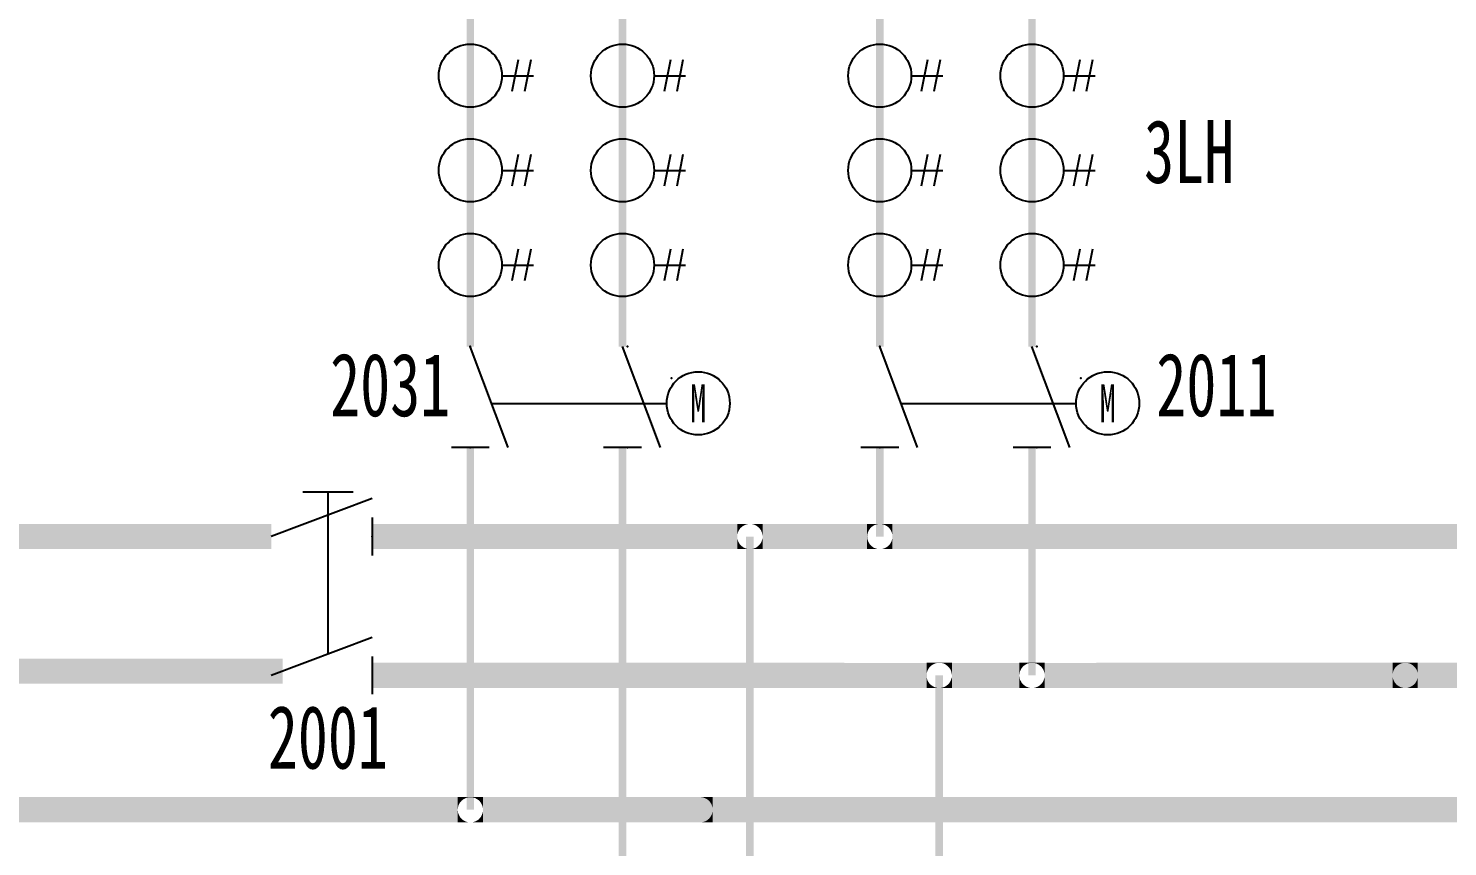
# Model space of a CAD drawing. Header units: millimetres. Extents: x 10667 to 23854, y -3427 to -2899.
# Drawn here: x 13664.1 to 13776.6, y -3166 to -3101.2 of the extents above; entities that cross this region are included whole.
import ezdxf
from ezdxf.enums import TextEntityAlignment as Align

# ---------------------------------------------------------------- set-up
doc = ezdxf.new("R2010")
doc.units = ezdxf.units.MM
doc.header["$LTSCALE"] = 10
for name, color, linetype in [('BLOCK', 3, 'Continuous'), ('TEXT', 2, 'Continuous'), ('设    备', 3, 'Continuous'), ('设备编号', 2, 'Continuous'), ('连 接 线', 1, 'Continuous')]:
    doc.layers.add(name, color=color, linetype=linetype)
doc.styles.add('HZ', font='SimSun.ttf', dxfattribs={"width": 0.7})

# ---------------------------------------------------------------- blocks, each defined once
blk = doc.blocks.new('$LH')
at = {"color": 3}
for p, q in [((3.79, 1.25), (3.29, -1.25)), ((4.79, 1.25), (4.29, -1.25)), ((2.5, 0), (5, 0))]:
    blk.add_line(p, q, dxfattribs=at)
blk.add_circle((0, 0), 2.5, dxfattribs=at)

msp = doc.modelspace()

# ---------------------------------------------------------------- linework, layer by layer
at = {"color": 3}
msp.add_line((13687.86, -3150.74), (13687.86, -3139.74), dxfattribs=at)
at = {"layer": 'BLOCK'}
for p, q in [((13691.36, -3138.43), (13683.36, -3141.43)), ((13691.36, -3139.93), (13691.36, -3142.93)), ((13691.36, -3149.43), (13683.36, -3152.43)), ((13691.36, -3150.93), (13691.36, -3153.93))]:
    msp.add_line(p, q, dxfattribs=at)
msp.add_point((13691.36, -3141.43), dxfattribs=at)
at = {"layer": 'TEXT', "color": 3}
for p, q in [((13689.86, -3137.93), (13685.86, -3137.93)), ((13687.86, -3139.74), (13687.86, -3137.93))]:
    msp.add_line(p, q, dxfattribs=at)
at = {"layer": '设    备'}
for p, q in [((13702.13, -3134.38), (13699.13, -3126.38)), ((13714.19, -3134.38), (13711.19, -3126.38)), ((13734.57, -3134.38), (13731.57, -3126.38)), ((13746.63, -3134.38), (13743.63, -3126.38)), ((13700.63, -3134.38), (13697.63, -3134.38)), ((13712.69, -3134.38), (13709.69, -3134.38)), ((13733.07, -3134.38), (13730.07, -3134.38)), ((13745.13, -3134.38), (13742.13, -3134.38))]:
    msp.add_line(p, q, dxfattribs=at)
at = {"layer": '设    备', "color": 3}
for p, q in [((13700.82, -3130.88), (13714.69, -3130.88)), ((13733.26, -3130.88), (13747.13, -3130.88))]:
    msp.add_line(p, q, dxfattribs=at)
at = {"layer": '设    备'}
for centre in [(13717.19, -3130.88), (13749.63, -3130.88)]:
    msp.add_circle(centre, 2.5, dxfattribs=at)
for p in [(13699.13, -3126.38), (13711.57, -3126.38), (13731.57, -3126.38), (13744.02, -3126.38), (13699.13, -3134.38), (13711.57, -3134.38), (13731.57, -3134.38), (13744.02, -3134.38)]:
    msp.add_point(p, dxfattribs=at)
at = {"layer": '设    备', "color": 4}
for p in [(13715.07, -3128.88), (13747.51, -3128.88)]:
    msp.add_point(p, dxfattribs=at)
at = {"layer": '连 接 线'}
for points, const_width in [([(13699.13, -3095.53), (13699.13, -3126.38)], 0.6), ([(13711.19, -3095.53), (13711.19, -3126.38)], 0.6), ([(13731.57, -3095.71), (13731.57, -3126.38)], 0.6), ([(13743.63, -3095.71), (13743.63, -3126.38)], 0.6), ([(13699.13, -3134.38), (13699.13, -3163.08)], 0.6), ([(13711.19, -3134.38), (13711.19, -3173.75)], 0.6), ([(13731.57, -3134.38), (13731.57, -3141.44)], 0.6), ([(13743.63, -3134.38), (13743.63, -3152.44)], 0.6), ([(13683.36, -3141.43), (13659.46, -3141.43)], 2), ([(13691.36, -3141.43), (13720.28, -3141.43)], 2), ([(13722.28, -3141.43), (13730.57, -3141.43)], 2), ([(13732.57, -3141.43), (13770.22, -3141.43)], 2), ([(13721.28, -3141.43), (13721.28, -3182.53)], 0.6), ([(13684.25, -3152.1), (13659.46, -3152.1)], 2), ([(13691.36, -3152.43), (13735.3, -3152.44)], 2), ([(13737.28, -3152.44), (13742.63, -3152.44)], 2), ([(13744.63, -3152.44), (13772.2, -3152.43)], 2), ([(13768.71, -3152.43), (13809.22, -3152.43)], 2), ([(13736.28, -3152.44), (13736.28, -3182.53)], 0.6), ([(13698.13, -3163.08), (13651.46, -3163.08)], 2), ([(13772.2, -3163.08), (13700.13, -3163.08)], 2), ([(13814.17, -3163.08), (13767.77, -3163.08)], 2)]:
    msp.add_lwpolyline(points, dxfattribs=dict(at, const_width=const_width))
at = {"layer": '连 接 线', "color": 1, "const_width": 2}
msp.add_lwpolyline([(13761.54, -3141.43), (13787.2, -3141.43)], dxfattribs=at)
at = {"layer": '连 接 线'}
for points in [[(13720.28, -3140.43), (13721.28, -3140.43), (13720.28, -3140.44), (13721.37, -3140.44)], [(13720.28, -3140.44), (13721.19, -3140.44), (13720.28, -3140.43), (13721.28, -3140.43)], [(13720.28, -3140.44), (13721.37, -3140.44), (13720.28, -3140.45), (13721.45, -3140.45)], [(13720.28, -3140.45), (13721.11, -3140.45), (13720.28, -3140.44), (13721.19, -3140.44)], [(13720.28, -3140.47), (13721.02, -3140.47), (13720.28, -3140.45), (13721.11, -3140.45)], [(13720.28, -3140.49), (13720.94, -3140.49), (13720.28, -3140.47), (13721.02, -3140.47)], [(13720.28, -3140.53), (13720.86, -3140.53), (13720.28, -3140.49), (13720.94, -3140.49)], [(13720.28, -3140.57), (13720.78, -3140.57), (13720.28, -3140.53), (13720.86, -3140.53)], [(13720.28, -3140.61), (13720.71, -3140.61), (13720.28, -3140.57), (13720.78, -3140.57)], [(13720.28, -3140.67), (13720.64, -3140.67), (13720.28, -3140.61), (13720.71, -3140.61)], [(13721.37, -3140.44), (13722.28, -3140.44), (13721.28, -3140.43), (13722.28, -3140.43)], [(13721.45, -3140.45), (13722.28, -3140.45), (13721.37, -3140.44), (13722.28, -3140.44)], [(13721.54, -3140.47), (13722.28, -3140.47), (13721.45, -3140.45), (13722.28, -3140.45)], [(13721.62, -3140.49), (13722.28, -3140.49), (13721.54, -3140.47), (13722.28, -3140.47)], [(13721.7, -3140.53), (13722.28, -3140.53), (13721.62, -3140.49), (13722.28, -3140.49)], [(13721.78, -3140.57), (13722.28, -3140.57), (13721.7, -3140.53), (13722.28, -3140.53)], [(13721.85, -3140.61), (13722.28, -3140.61), (13721.78, -3140.57), (13722.28, -3140.57)], [(13721.92, -3140.67), (13722.28, -3140.67), (13721.85, -3140.61), (13722.28, -3140.61)], [(13730.57, -3140.44), (13731.49, -3140.44), (13730.57, -3140.43), (13731.57, -3140.43)], [(13730.57, -3140.43), (13731.57, -3140.43), (13730.57, -3140.44), (13731.66, -3140.44)], [(13730.57, -3140.45), (13731.4, -3140.45), (13730.57, -3140.44), (13731.49, -3140.44)], [(13730.57, -3140.44), (13731.66, -3140.44), (13730.57, -3140.45), (13731.75, -3140.45)], [(13730.57, -3140.47), (13731.32, -3140.47), (13730.57, -3140.45), (13731.4, -3140.45)], [(13730.57, -3140.5), (13731.23, -3140.5), (13730.57, -3140.47), (13731.32, -3140.47)], [(13730.57, -3140.53), (13731.15, -3140.53), (13730.57, -3140.5), (13731.23, -3140.5)], [(13730.57, -3140.57), (13731.07, -3140.57), (13730.57, -3140.53), (13731.15, -3140.53)], [(13730.57, -3140.62), (13731, -3140.62), (13730.57, -3140.57), (13731.07, -3140.57)], [(13730.57, -3140.67), (13730.93, -3140.67), (13730.57, -3140.62), (13731, -3140.62)], [(13731.66, -3140.44), (13732.57, -3140.44), (13731.57, -3140.43), (13732.57, -3140.43)], [(13731.75, -3140.45), (13732.57, -3140.45), (13731.66, -3140.44), (13732.57, -3140.44)], [(13731.83, -3140.47), (13732.57, -3140.47), (13731.75, -3140.45), (13732.57, -3140.45)], [(13731.92, -3140.5), (13732.57, -3140.5), (13731.83, -3140.47), (13732.57, -3140.47)], [(13732, -3140.53), (13732.57, -3140.53), (13731.92, -3140.5), (13732.57, -3140.5)], [(13732.07, -3140.57), (13732.57, -3140.57), (13732, -3140.53), (13732.57, -3140.53)], [(13732.15, -3140.62), (13732.57, -3140.62), (13732.07, -3140.57), (13732.57, -3140.57)], [(13732.22, -3140.67), (13732.57, -3140.67), (13732.15, -3140.62), (13732.57, -3140.62)], [(13720.28, -3140.73), (13720.57, -3140.73), (13720.28, -3140.67), (13720.64, -3140.67)], [(13720.28, -3140.79), (13720.51, -3140.79), (13720.28, -3140.73), (13720.57, -3140.73)], [(13720.28, -3140.86), (13720.46, -3140.86), (13720.28, -3140.79), (13720.51, -3140.79)], [(13720.28, -3140.93), (13720.41, -3140.93), (13720.28, -3140.86), (13720.46, -3140.86)], [(13720.28, -3141.01), (13720.37, -3141.01), (13720.28, -3140.93), (13720.41, -3140.93)], [(13720.28, -3141.09), (13720.34, -3141.09), (13720.28, -3141.01), (13720.37, -3141.01)], [(13720.28, -3141.17), (13720.31, -3141.17), (13720.28, -3141.09), (13720.34, -3141.09)], [(13720.28, -3141.26), (13720.29, -3141.26), (13720.28, -3141.17), (13720.31, -3141.17)], [(13720.28, -3141.35), (13720.28, -3141.35), (13720.28, -3141.26), (13720.29, -3141.26)], [(13720.28, -3141.52), (13720.28, -3141.52), (13720.28, -3141.61), (13720.29, -3141.61)], [(13720.28, -3141.61), (13720.29, -3141.61), (13720.28, -3141.69), (13720.31, -3141.69)], [(13720.28, -3141.69), (13720.31, -3141.69), (13720.28, -3141.77), (13720.34, -3141.77)], [(13721.99, -3140.73), (13722.28, -3140.73), (13721.92, -3140.67), (13722.28, -3140.67)], [(13722.05, -3140.79), (13722.28, -3140.79), (13721.99, -3140.73), (13722.28, -3140.73)], [(13722.1, -3140.86), (13722.28, -3140.86), (13722.05, -3140.79), (13722.28, -3140.79)], [(13722.15, -3140.93), (13722.28, -3140.93), (13722.1, -3140.86), (13722.28, -3140.86)], [(13722.19, -3141.01), (13722.28, -3141.01), (13722.15, -3140.93), (13722.28, -3140.93)], [(13722.22, -3141.09), (13722.28, -3141.09), (13722.19, -3141.01), (13722.28, -3141.01)], [(13722.25, -3141.17), (13722.28, -3141.17), (13722.22, -3141.09), (13722.28, -3141.09)], [(13722.22, -3141.77), (13722.28, -3141.77), (13722.25, -3141.69), (13722.28, -3141.69)], [(13722.26, -3141.26), (13722.28, -3141.26), (13722.25, -3141.17), (13722.28, -3141.17)], [(13722.25, -3141.69), (13722.28, -3141.69), (13722.26, -3141.61), (13722.28, -3141.61)], [(13722.28, -3141.35), (13722.28, -3141.35), (13722.26, -3141.26), (13722.28, -3141.26)], [(13722.28, -3141.52), (13722.28, -3141.52), (13722.28, -3141.43)], [(13730.57, -3140.73), (13730.87, -3140.73), (13730.57, -3140.67), (13730.93, -3140.67)], [(13730.57, -3140.79), (13730.81, -3140.79), (13730.57, -3140.73), (13730.87, -3140.73)], [(13730.57, -3140.86), (13730.76, -3140.86), (13730.57, -3140.79), (13730.81, -3140.79)], [(13730.57, -3140.93), (13730.71, -3140.93), (13730.57, -3140.86), (13730.76, -3140.86)], [(13730.57, -3141.01), (13730.67, -3141.01), (13730.57, -3140.93), (13730.71, -3140.93)], [(13730.57, -3141.09), (13730.64, -3141.09), (13730.57, -3141.01), (13730.67, -3141.01)], [(13730.57, -3141.18), (13730.61, -3141.18), (13730.57, -3141.09), (13730.64, -3141.09)], [(13730.57, -3141.26), (13730.59, -3141.26), (13730.57, -3141.18), (13730.61, -3141.18)], [(13730.57, -3141.35), (13730.58, -3141.35), (13730.57, -3141.26), (13730.59, -3141.26)], [(13730.57, -3141.43), (13730.57, -3141.43), (13730.57, -3141.35), (13730.58, -3141.35)], [(13730.57, -3141.43), (13730.57, -3141.43), (13730.57, -3141.52), (13730.58, -3141.52)], [(13730.57, -3141.52), (13730.58, -3141.52), (13730.57, -3141.61), (13730.59, -3141.61)], [(13730.57, -3141.61), (13730.59, -3141.61), (13730.57, -3141.69), (13730.61, -3141.69)], [(13730.57, -3141.69), (13730.61, -3141.69), (13730.57, -3141.78), (13730.64, -3141.78)], [(13732.28, -3140.73), (13732.57, -3140.73), (13732.22, -3140.67), (13732.57, -3140.67)], [(13732.34, -3140.79), (13732.57, -3140.79), (13732.28, -3140.73), (13732.57, -3140.73)], [(13732.39, -3140.86), (13732.57, -3140.86), (13732.34, -3140.79), (13732.57, -3140.79)], [(13732.44, -3140.93), (13732.57, -3140.93), (13732.39, -3140.86), (13732.57, -3140.86)], [(13732.48, -3141.01), (13732.57, -3141.01), (13732.44, -3140.93), (13732.57, -3140.93)], [(13732.51, -3141.09), (13732.57, -3141.09), (13732.48, -3141.01), (13732.57, -3141.01)], [(13732.54, -3141.18), (13732.57, -3141.18), (13732.51, -3141.09), (13732.57, -3141.09)], [(13732.51, -3141.78), (13732.57, -3141.78), (13732.54, -3141.69), (13732.57, -3141.69)], [(13732.56, -3141.26), (13732.57, -3141.26), (13732.54, -3141.18), (13732.57, -3141.18)], [(13732.54, -3141.69), (13732.57, -3141.69), (13732.56, -3141.61), (13732.57, -3141.61)], [(13732.57, -3141.35), (13732.57, -3141.35), (13732.56, -3141.26), (13732.57, -3141.26)], [(13732.57, -3141.52), (13732.57, -3141.52), (13732.57, -3141.43)], [(13720.28, -3141.77), (13720.34, -3141.77), (13720.28, -3141.86), (13720.37, -3141.86)], [(13720.28, -3141.86), (13720.37, -3141.86), (13720.28, -3141.93), (13720.41, -3141.93)], [(13720.28, -3141.93), (13720.41, -3141.93), (13720.28, -3142.01), (13720.46, -3142.01)], [(13720.28, -3142.01), (13720.46, -3142.01), (13720.28, -3142.08), (13720.51, -3142.08)], [(13720.28, -3142.08), (13720.51, -3142.08), (13720.28, -3142.14), (13720.57, -3142.14)], [(13720.28, -3142.14), (13720.57, -3142.14), (13720.28, -3142.2), (13720.64, -3142.2)], [(13720.28, -3142.2), (13720.64, -3142.2), (13720.28, -3142.25), (13720.71, -3142.25)], [(13720.28, -3142.25), (13720.71, -3142.25), (13720.28, -3142.3), (13720.78, -3142.3)], [(13720.28, -3142.3), (13720.78, -3142.3), (13720.28, -3142.34), (13720.86, -3142.34)], [(13720.28, -3142.34), (13720.86, -3142.34), (13720.28, -3142.37), (13720.94, -3142.37)], [(13720.28, -3142.37), (13720.94, -3142.37), (13720.28, -3142.4), (13721.02, -3142.4)], [(13720.28, -3142.4), (13721.02, -3142.4), (13720.28, -3142.42), (13721.11, -3142.42)], [(13720.28, -3142.42), (13721.11, -3142.42), (13720.28, -3142.43), (13721.19, -3142.43)], [(13720.28, -3142.43), (13721.19, -3142.43), (13720.28, -3142.43), (13721.28, -3142.43)], [(13721.28, -3142.43), (13722.28, -3142.43), (13721.37, -3142.43), (13722.28, -3142.43)], [(13721.37, -3142.43), (13722.28, -3142.43), (13721.45, -3142.42), (13722.28, -3142.42)], [(13721.45, -3142.42), (13722.28, -3142.42), (13721.54, -3142.4), (13722.28, -3142.4)], [(13721.54, -3142.4), (13722.28, -3142.4), (13721.62, -3142.37), (13722.28, -3142.37)], [(13721.62, -3142.37), (13722.28, -3142.37), (13721.7, -3142.34), (13722.28, -3142.34)], [(13721.7, -3142.34), (13722.28, -3142.34), (13721.78, -3142.3), (13722.28, -3142.3)], [(13721.78, -3142.3), (13722.28, -3142.3), (13721.85, -3142.25), (13722.28, -3142.25)], [(13721.85, -3142.25), (13722.28, -3142.25), (13721.92, -3142.2), (13722.28, -3142.2)], [(13721.92, -3142.2), (13722.28, -3142.2), (13721.99, -3142.14), (13722.28, -3142.14)], [(13721.99, -3142.14), (13722.28, -3142.14), (13722.05, -3142.08), (13722.28, -3142.08)], [(13722.05, -3142.08), (13722.28, -3142.08), (13722.1, -3142.01), (13722.28, -3142.01)], [(13722.1, -3142.01), (13722.28, -3142.01), (13722.15, -3141.93), (13722.28, -3141.93)], [(13722.15, -3141.93), (13722.28, -3141.93), (13722.19, -3141.86), (13722.28, -3141.86)], [(13722.19, -3141.86), (13722.28, -3141.86), (13722.22, -3141.77), (13722.28, -3141.77)], [(13730.57, -3141.78), (13730.64, -3141.78), (13730.57, -3141.86), (13730.67, -3141.86)], [(13730.57, -3141.86), (13730.67, -3141.86), (13730.57, -3141.93), (13730.71, -3141.93)], [(13730.57, -3141.93), (13730.71, -3141.93), (13730.57, -3142.01), (13730.76, -3142.01)], [(13730.57, -3142.01), (13730.76, -3142.01), (13730.57, -3142.08), (13730.81, -3142.08)], [(13730.57, -3142.08), (13730.81, -3142.08), (13730.57, -3142.14), (13730.87, -3142.14)], [(13730.57, -3142.14), (13730.87, -3142.14), (13730.57, -3142.2), (13730.93, -3142.2)], [(13730.57, -3142.2), (13730.93, -3142.2), (13730.57, -3142.25), (13731, -3142.25)], [(13730.57, -3142.25), (13731, -3142.25), (13730.57, -3142.3), (13731.07, -3142.3)], [(13730.57, -3142.3), (13731.07, -3142.3), (13730.57, -3142.34), (13731.15, -3142.34)], [(13730.57, -3142.34), (13731.15, -3142.34), (13730.57, -3142.37), (13731.23, -3142.37)], [(13730.57, -3142.37), (13731.23, -3142.37), (13730.57, -3142.4), (13731.32, -3142.4)], [(13730.57, -3142.4), (13731.32, -3142.4), (13730.57, -3142.42), (13731.4, -3142.42)], [(13730.57, -3142.42), (13731.4, -3142.42), (13730.57, -3142.43), (13731.49, -3142.43)], [(13730.57, -3142.43), (13731.49, -3142.43), (13730.57, -3142.43), (13731.57, -3142.43)], [(13731.57, -3142.43), (13732.57, -3142.43), (13731.66, -3142.43), (13732.57, -3142.43)], [(13731.66, -3142.43), (13732.57, -3142.43), (13731.75, -3142.42), (13732.57, -3142.42)], [(13731.75, -3142.42), (13732.57, -3142.42), (13731.83, -3142.4), (13732.57, -3142.4)], [(13731.83, -3142.4), (13732.57, -3142.4), (13731.92, -3142.37), (13732.57, -3142.37)], [(13731.92, -3142.37), (13732.57, -3142.37), (13732, -3142.34), (13732.57, -3142.34)], [(13732, -3142.34), (13732.57, -3142.34), (13732.07, -3142.3), (13732.57, -3142.3)], [(13732.07, -3142.3), (13732.57, -3142.3), (13732.15, -3142.25), (13732.57, -3142.25)], [(13732.15, -3142.25), (13732.57, -3142.25), (13732.22, -3142.2), (13732.57, -3142.2)], [(13732.22, -3142.2), (13732.57, -3142.2), (13732.28, -3142.14), (13732.57, -3142.14)], [(13732.28, -3142.14), (13732.57, -3142.14), (13732.34, -3142.08), (13732.57, -3142.08)], [(13732.34, -3142.08), (13732.57, -3142.08), (13732.39, -3142.01), (13732.57, -3142.01)], [(13732.39, -3142.01), (13732.57, -3142.01), (13732.44, -3141.93), (13732.57, -3141.93)], [(13732.44, -3141.93), (13732.57, -3141.93), (13732.48, -3141.86), (13732.57, -3141.86)], [(13732.48, -3141.86), (13732.57, -3141.86), (13732.51, -3141.78), (13732.57, -3141.78)], [(13735.28, -3151.43), (13736.28, -3151.43), (13735.28, -3151.44), (13736.37, -3151.44)], [(13735.28, -3151.44), (13736.19, -3151.44), (13735.28, -3151.43), (13736.28, -3151.43)], [(13735.28, -3151.44), (13736.37, -3151.44), (13735.28, -3151.45), (13736.45, -3151.45)], [(13735.28, -3151.45), (13736.11, -3151.45), (13735.28, -3151.44), (13736.19, -3151.44)], [(13735.28, -3151.47), (13736.02, -3151.47), (13735.28, -3151.45), (13736.11, -3151.45)], [(13735.28, -3151.49), (13735.94, -3151.49), (13735.28, -3151.47), (13736.02, -3151.47)], [(13735.28, -3151.53), (13735.86, -3151.53), (13735.28, -3151.49), (13735.94, -3151.49)], [(13735.28, -3151.57), (13735.78, -3151.57), (13735.28, -3151.53), (13735.86, -3151.53)], [(13735.28, -3151.62), (13735.71, -3151.62), (13735.28, -3151.57), (13735.78, -3151.57)], [(13735.28, -3151.67), (13735.64, -3151.67), (13735.28, -3151.62), (13735.71, -3151.62)], [(13735.28, -3151.73), (13735.57, -3151.73), (13735.28, -3151.67), (13735.64, -3151.67)], [(13735.28, -3151.79), (13735.51, -3151.79), (13735.28, -3151.73), (13735.57, -3151.73)], [(13735.28, -3151.86), (13735.46, -3151.86), (13735.28, -3151.79), (13735.51, -3151.79)], [(13735.28, -3151.93), (13735.41, -3151.93), (13735.28, -3151.86), (13735.46, -3151.86)], [(13736.37, -3151.44), (13737.28, -3151.44), (13736.28, -3151.43), (13737.28, -3151.43)], [(13736.45, -3151.45), (13737.28, -3151.45), (13736.37, -3151.44), (13737.28, -3151.44)], [(13736.54, -3151.47), (13737.28, -3151.47), (13736.45, -3151.45), (13737.28, -3151.45)], [(13736.62, -3151.49), (13737.28, -3151.49), (13736.54, -3151.47), (13737.28, -3151.47)], [(13736.7, -3151.53), (13737.28, -3151.53), (13736.62, -3151.49), (13737.28, -3151.49)], [(13736.78, -3151.57), (13737.28, -3151.57), (13736.7, -3151.53), (13737.28, -3151.53)], [(13736.85, -3151.62), (13737.28, -3151.62), (13736.78, -3151.57), (13737.28, -3151.57)], [(13736.92, -3151.67), (13737.28, -3151.67), (13736.85, -3151.62), (13737.28, -3151.62)], [(13736.99, -3151.73), (13737.28, -3151.73), (13736.92, -3151.67), (13737.28, -3151.67)], [(13737.05, -3151.79), (13737.28, -3151.79), (13736.99, -3151.73), (13737.28, -3151.73)], [(13737.1, -3151.86), (13737.28, -3151.86), (13737.05, -3151.79), (13737.28, -3151.79)], [(13737.15, -3151.93), (13737.28, -3151.93), (13737.1, -3151.86), (13737.28, -3151.86)], [(13742.63, -3151.44), (13743.54, -3151.44), (13742.63, -3151.43), (13743.63, -3151.43)], [(13742.63, -3151.43), (13743.63, -3151.43), (13742.63, -3151.44), (13743.72, -3151.44)], [(13742.63, -3151.45), (13743.46, -3151.45), (13742.63, -3151.44), (13743.54, -3151.44)], [(13742.63, -3151.44), (13743.72, -3151.44), (13742.63, -3151.45), (13743.81, -3151.45)], [(13742.63, -3151.47), (13743.37, -3151.47), (13742.63, -3151.45), (13743.46, -3151.45)], [(13742.63, -3151.49), (13743.29, -3151.49), (13742.63, -3151.47), (13743.37, -3151.47)], [(13742.63, -3151.53), (13743.21, -3151.53), (13742.63, -3151.49), (13743.29, -3151.49)], [(13742.63, -3151.57), (13743.13, -3151.57), (13742.63, -3151.53), (13743.21, -3151.53)], [(13742.63, -3151.62), (13743.06, -3151.62), (13742.63, -3151.57), (13743.13, -3151.57)], [(13742.63, -3151.67), (13742.99, -3151.67), (13742.63, -3151.62), (13743.06, -3151.62)], [(13742.63, -3151.73), (13742.92, -3151.73), (13742.63, -3151.67), (13742.99, -3151.67)], [(13742.63, -3151.79), (13742.87, -3151.79), (13742.63, -3151.73), (13742.92, -3151.73)], [(13742.63, -3151.86), (13742.81, -3151.86), (13742.63, -3151.79), (13742.87, -3151.79)], [(13742.63, -3151.93), (13742.77, -3151.93), (13742.63, -3151.86), (13742.81, -3151.86)], [(13743.72, -3151.44), (13744.63, -3151.44), (13743.63, -3151.43), (13744.63, -3151.43)], [(13743.81, -3151.45), (13744.63, -3151.45), (13743.72, -3151.44), (13744.63, -3151.44)], [(13743.89, -3151.47), (13744.63, -3151.47), (13743.81, -3151.45), (13744.63, -3151.45)], [(13743.97, -3151.49), (13744.63, -3151.49), (13743.89, -3151.47), (13744.63, -3151.47)], [(13744.05, -3151.53), (13744.63, -3151.53), (13743.97, -3151.49), (13744.63, -3151.49)], [(13744.13, -3151.57), (13744.63, -3151.57), (13744.05, -3151.53), (13744.63, -3151.53)], [(13744.21, -3151.62), (13744.63, -3151.62), (13744.13, -3151.57), (13744.63, -3151.57)], [(13744.27, -3151.67), (13744.63, -3151.67), (13744.21, -3151.62), (13744.63, -3151.62)], [(13744.34, -3151.73), (13744.63, -3151.73), (13744.27, -3151.67), (13744.63, -3151.67)], [(13744.4, -3151.79), (13744.63, -3151.79), (13744.34, -3151.73), (13744.63, -3151.73)], [(13744.45, -3151.86), (13744.63, -3151.86), (13744.4, -3151.79), (13744.63, -3151.79)], [(13744.5, -3151.93), (13744.63, -3151.93), (13744.45, -3151.86), (13744.63, -3151.86)], [(13772.2, -3151.43), (13773.2, -3151.43), (13772.2, -3151.44), (13773.29, -3151.44)], [(13772.2, -3151.44), (13773.11, -3151.44), (13772.2, -3151.43), (13773.2, -3151.43)], [(13772.2, -3151.44), (13773.29, -3151.44), (13772.2, -3151.45), (13773.38, -3151.45)], [(13772.2, -3151.45), (13773.03, -3151.45), (13772.2, -3151.44), (13773.11, -3151.44)], [(13772.2, -3151.47), (13772.94, -3151.47), (13772.2, -3151.45), (13773.03, -3151.45)], [(13772.2, -3151.49), (13772.86, -3151.49), (13772.2, -3151.47), (13772.94, -3151.47)], [(13772.2, -3151.53), (13772.78, -3151.53), (13772.2, -3151.49), (13772.86, -3151.49)], [(13772.2, -3151.57), (13772.7, -3151.57), (13772.2, -3151.53), (13772.78, -3151.53)], [(13772.2, -3151.62), (13772.63, -3151.62), (13772.2, -3151.57), (13772.7, -3151.57)], [(13772.2, -3151.67), (13772.56, -3151.67), (13772.2, -3151.62), (13772.63, -3151.62)], [(13772.2, -3151.73), (13772.49, -3151.73), (13772.2, -3151.67), (13772.56, -3151.67)], [(13772.2, -3151.79), (13772.44, -3151.79), (13772.2, -3151.73), (13772.49, -3151.73)], [(13772.2, -3151.86), (13772.38, -3151.86), (13772.2, -3151.79), (13772.44, -3151.79)], [(13772.2, -3151.93), (13772.34, -3151.93), (13772.2, -3151.86), (13772.38, -3151.86)], [(13773.29, -3151.44), (13774.2, -3151.44), (13773.2, -3151.43), (13774.2, -3151.43)], [(13773.38, -3151.45), (13774.2, -3151.45), (13773.29, -3151.44), (13774.2, -3151.44)], [(13773.46, -3151.47), (13774.2, -3151.47), (13773.38, -3151.45), (13774.2, -3151.45)], [(13773.54, -3151.49), (13774.2, -3151.49), (13773.46, -3151.47), (13774.2, -3151.47)], [(13773.62, -3151.53), (13774.2, -3151.53), (13773.54, -3151.49), (13774.2, -3151.49)], [(13773.7, -3151.57), (13774.2, -3151.57), (13773.62, -3151.53), (13774.2, -3151.53)], [(13773.78, -3151.62), (13774.2, -3151.62), (13773.7, -3151.57), (13774.2, -3151.57)], [(13773.84, -3151.67), (13774.2, -3151.67), (13773.78, -3151.62), (13774.2, -3151.62)], [(13773.91, -3151.73), (13774.2, -3151.73), (13773.84, -3151.67), (13774.2, -3151.67)], [(13773.97, -3151.79), (13774.2, -3151.79), (13773.91, -3151.73), (13774.2, -3151.73)], [(13774.02, -3151.86), (13774.2, -3151.86), (13773.97, -3151.79), (13774.2, -3151.79)], [(13774.07, -3151.93), (13774.2, -3151.93), (13774.02, -3151.86), (13774.2, -3151.86)], [(13735.28, -3152.01), (13735.37, -3152.01), (13735.28, -3151.93), (13735.41, -3151.93)], [(13735.28, -3152.09), (13735.34, -3152.09), (13735.28, -3152.01), (13735.37, -3152.01)], [(13735.28, -3152.18), (13735.31, -3152.18), (13735.28, -3152.09), (13735.34, -3152.09)], [(13735.28, -3152.26), (13735.29, -3152.26), (13735.28, -3152.18), (13735.31, -3152.18)], [(13735.28, -3152.35), (13735.28, -3152.35), (13735.28, -3152.26), (13735.29, -3152.26)], [(13735.28, -3152.52), (13735.28, -3152.52), (13735.28, -3152.61), (13735.29, -3152.61)], [(13735.28, -3152.61), (13735.29, -3152.61), (13735.28, -3152.69), (13735.31, -3152.69)], [(13735.28, -3152.69), (13735.31, -3152.69), (13735.28, -3152.78), (13735.34, -3152.78)], [(13735.28, -3152.78), (13735.34, -3152.78), (13735.28, -3152.86), (13735.37, -3152.86)], [(13735.28, -3152.86), (13735.37, -3152.86), (13735.28, -3152.93), (13735.41, -3152.93)], [(13735.28, -3152.93), (13735.41, -3152.93), (13735.28, -3153.01), (13735.46, -3153.01)], [(13737.1, -3153.01), (13737.28, -3153.01), (13737.15, -3152.93), (13737.28, -3152.93)], [(13737.19, -3152.01), (13737.28, -3152.01), (13737.15, -3151.93), (13737.28, -3151.93)], [(13737.15, -3152.93), (13737.28, -3152.93), (13737.19, -3152.86), (13737.28, -3152.86)], [(13737.22, -3152.09), (13737.28, -3152.09), (13737.19, -3152.01), (13737.28, -3152.01)], [(13737.19, -3152.86), (13737.28, -3152.86), (13737.22, -3152.78), (13737.28, -3152.78)], [(13737.25, -3152.18), (13737.28, -3152.18), (13737.22, -3152.09), (13737.28, -3152.09)], [(13737.22, -3152.78), (13737.28, -3152.78), (13737.25, -3152.69), (13737.28, -3152.69)], [(13737.26, -3152.26), (13737.28, -3152.26), (13737.25, -3152.18), (13737.28, -3152.18)], [(13737.25, -3152.69), (13737.28, -3152.69), (13737.26, -3152.61), (13737.28, -3152.61)], [(13737.28, -3152.35), (13737.28, -3152.35), (13737.26, -3152.26), (13737.28, -3152.26)], [(13737.28, -3152.52), (13737.28, -3152.52), (13737.28, -3152.43)], [(13742.63, -3152.01), (13742.73, -3152.01), (13742.63, -3151.93), (13742.77, -3151.93)], [(13742.63, -3152.09), (13742.69, -3152.09), (13742.63, -3152.01), (13742.73, -3152.01)], [(13742.63, -3152.18), (13742.67, -3152.18), (13742.63, -3152.09), (13742.69, -3152.09)], [(13742.63, -3152.26), (13742.65, -3152.26), (13742.63, -3152.18), (13742.67, -3152.18)], [(13742.63, -3152.35), (13742.64, -3152.35), (13742.63, -3152.26), (13742.65, -3152.26)], [(13742.63, -3152.43), (13742.63, -3152.43), (13742.63, -3152.35), (13742.64, -3152.35)], [(13742.63, -3152.43), (13742.63, -3152.43), (13742.63, -3152.52), (13742.64, -3152.52)], [(13742.63, -3152.52), (13742.64, -3152.52), (13742.63, -3152.61), (13742.65, -3152.61)], [(13742.63, -3152.61), (13742.65, -3152.61), (13742.63, -3152.69), (13742.67, -3152.69)], [(13742.63, -3152.69), (13742.67, -3152.69), (13742.63, -3152.78), (13742.69, -3152.78)], [(13742.63, -3152.78), (13742.69, -3152.78), (13742.63, -3152.86), (13742.73, -3152.86)], [(13742.63, -3152.86), (13742.73, -3152.86), (13742.63, -3152.93), (13742.77, -3152.93)], [(13742.63, -3152.93), (13742.77, -3152.93), (13742.63, -3153.01), (13742.81, -3153.01)], [(13744.45, -3153.01), (13744.63, -3153.01), (13744.5, -3152.93), (13744.63, -3152.93)], [(13744.54, -3152.01), (13744.63, -3152.01), (13744.5, -3151.93), (13744.63, -3151.93)], [(13744.5, -3152.93), (13744.63, -3152.93), (13744.54, -3152.86), (13744.63, -3152.86)], [(13744.57, -3152.09), (13744.63, -3152.09), (13744.54, -3152.01), (13744.63, -3152.01)], [(13744.54, -3152.86), (13744.63, -3152.86), (13744.57, -3152.78), (13744.63, -3152.78)], [(13744.6, -3152.18), (13744.63, -3152.18), (13744.57, -3152.09), (13744.63, -3152.09)], [(13744.57, -3152.78), (13744.63, -3152.78), (13744.6, -3152.69), (13744.63, -3152.69)], [(13744.62, -3152.26), (13744.63, -3152.26), (13744.6, -3152.18), (13744.63, -3152.18)], [(13744.6, -3152.69), (13744.63, -3152.69), (13744.62, -3152.61), (13744.63, -3152.61)], [(13744.63, -3152.35), (13744.63, -3152.35), (13744.62, -3152.26), (13744.63, -3152.26)], [(13744.63, -3152.52), (13744.63, -3152.52), (13744.63, -3152.43)], [(13772.2, -3152.01), (13772.3, -3152.01), (13772.2, -3151.93), (13772.34, -3151.93)], [(13772.2, -3152.09), (13772.26, -3152.09), (13772.2, -3152.01), (13772.3, -3152.01)], [(13772.2, -3152.18), (13772.24, -3152.18), (13772.2, -3152.09), (13772.26, -3152.09)], [(13772.2, -3152.26), (13772.22, -3152.26), (13772.2, -3152.18), (13772.24, -3152.18)], [(13772.2, -3152.35), (13772.21, -3152.35), (13772.2, -3152.26), (13772.22, -3152.26)], [(13772.2, -3152.43), (13772.2, -3152.43), (13772.2, -3152.35), (13772.21, -3152.35)], [(13772.2, -3152.43), (13772.2, -3152.43), (13772.2, -3152.52), (13772.21, -3152.52)], [(13772.2, -3152.52), (13772.21, -3152.52), (13772.2, -3152.61), (13772.22, -3152.61)], [(13772.2, -3152.61), (13772.22, -3152.61), (13772.2, -3152.69), (13772.24, -3152.69)], [(13772.2, -3152.69), (13772.24, -3152.69), (13772.2, -3152.78), (13772.26, -3152.78)], [(13772.2, -3152.78), (13772.26, -3152.78), (13772.2, -3152.86), (13772.3, -3152.86)], [(13772.2, -3152.86), (13772.3, -3152.86), (13772.2, -3152.93), (13772.34, -3152.93)], [(13772.2, -3152.93), (13772.34, -3152.93), (13772.2, -3153.01), (13772.38, -3153.01)], [(13774.02, -3153.01), (13774.2, -3153.01), (13774.07, -3152.93), (13774.2, -3152.93)], [(13774.11, -3152.01), (13774.2, -3152.01), (13774.07, -3151.93), (13774.2, -3151.93)], [(13774.07, -3152.93), (13774.2, -3152.93), (13774.11, -3152.86), (13774.2, -3152.86)], [(13774.14, -3152.09), (13774.2, -3152.09), (13774.11, -3152.01), (13774.2, -3152.01)], [(13774.11, -3152.86), (13774.2, -3152.86), (13774.14, -3152.78), (13774.2, -3152.78)], [(13774.17, -3152.18), (13774.2, -3152.18), (13774.14, -3152.09), (13774.2, -3152.09)], [(13774.14, -3152.78), (13774.2, -3152.78), (13774.17, -3152.69), (13774.2, -3152.69)], [(13774.19, -3152.26), (13774.2, -3152.26), (13774.17, -3152.18), (13774.2, -3152.18)], [(13774.17, -3152.69), (13774.2, -3152.69), (13774.19, -3152.61), (13774.2, -3152.61)], [(13774.2, -3152.35), (13774.2, -3152.35), (13774.19, -3152.26), (13774.2, -3152.26)], [(13774.2, -3152.52), (13774.2, -3152.52), (13774.2, -3152.43)], [(13735.28, -3153.01), (13735.46, -3153.01), (13735.28, -3153.08), (13735.51, -3153.08)], [(13735.28, -3153.08), (13735.51, -3153.08), (13735.28, -3153.14), (13735.57, -3153.14)], [(13735.28, -3153.14), (13735.57, -3153.14), (13735.28, -3153.2), (13735.64, -3153.2)], [(13735.28, -3153.2), (13735.64, -3153.2), (13735.28, -3153.25), (13735.71, -3153.25)], [(13735.28, -3153.25), (13735.71, -3153.25), (13735.28, -3153.3), (13735.78, -3153.3)], [(13735.28, -3153.3), (13735.78, -3153.3), (13735.28, -3153.34), (13735.86, -3153.34)], [(13735.28, -3153.34), (13735.86, -3153.34), (13735.28, -3153.37), (13735.94, -3153.37)], [(13735.28, -3153.37), (13735.94, -3153.37), (13735.28, -3153.4), (13736.02, -3153.4)], [(13735.28, -3153.4), (13736.02, -3153.4), (13735.28, -3153.42), (13736.11, -3153.42)], [(13735.28, -3153.42), (13736.11, -3153.42), (13735.28, -3153.43), (13736.19, -3153.43)], [(13735.28, -3153.43), (13736.19, -3153.43), (13735.28, -3153.43), (13736.28, -3153.43)], [(13736.28, -3153.43), (13737.28, -3153.43), (13736.37, -3153.43), (13737.28, -3153.43)], [(13736.37, -3153.43), (13737.28, -3153.43), (13736.45, -3153.42), (13737.28, -3153.42)], [(13736.45, -3153.42), (13737.28, -3153.42), (13736.54, -3153.4), (13737.28, -3153.4)], [(13736.54, -3153.4), (13737.28, -3153.4), (13736.62, -3153.37), (13737.28, -3153.37)], [(13736.62, -3153.37), (13737.28, -3153.37), (13736.7, -3153.34), (13737.28, -3153.34)], [(13736.7, -3153.34), (13737.28, -3153.34), (13736.78, -3153.3), (13737.28, -3153.3)], [(13736.78, -3153.3), (13737.28, -3153.3), (13736.85, -3153.25), (13737.28, -3153.25)], [(13736.85, -3153.25), (13737.28, -3153.25), (13736.92, -3153.2), (13737.28, -3153.2)], [(13736.92, -3153.2), (13737.28, -3153.2), (13736.99, -3153.14), (13737.28, -3153.14)], [(13736.99, -3153.14), (13737.28, -3153.14), (13737.05, -3153.08), (13737.28, -3153.08)], [(13737.05, -3153.08), (13737.28, -3153.08), (13737.1, -3153.01), (13737.28, -3153.01)], [(13742.63, -3153.01), (13742.81, -3153.01), (13742.63, -3153.08), (13742.87, -3153.08)], [(13742.63, -3153.08), (13742.87, -3153.08), (13742.63, -3153.14), (13742.92, -3153.14)], [(13742.63, -3153.14), (13742.92, -3153.14), (13742.63, -3153.2), (13742.99, -3153.2)], [(13742.63, -3153.2), (13742.99, -3153.2), (13742.63, -3153.25), (13743.06, -3153.25)], [(13742.63, -3153.25), (13743.06, -3153.25), (13742.63, -3153.3), (13743.13, -3153.3)], [(13742.63, -3153.3), (13743.13, -3153.3), (13742.63, -3153.34), (13743.21, -3153.34)], [(13742.63, -3153.34), (13743.21, -3153.34), (13742.63, -3153.37), (13743.29, -3153.37)], [(13742.63, -3153.37), (13743.29, -3153.37), (13742.63, -3153.4), (13743.37, -3153.4)], [(13742.63, -3153.4), (13743.37, -3153.4), (13742.63, -3153.42), (13743.46, -3153.42)], [(13742.63, -3153.42), (13743.46, -3153.42), (13742.63, -3153.43), (13743.54, -3153.43)], [(13742.63, -3153.43), (13743.54, -3153.43), (13742.63, -3153.43), (13743.63, -3153.43)], [(13743.63, -3153.43), (13744.63, -3153.43), (13743.72, -3153.43), (13744.63, -3153.43)], [(13743.72, -3153.43), (13744.63, -3153.43), (13743.81, -3153.42), (13744.63, -3153.42)], [(13743.81, -3153.42), (13744.63, -3153.42), (13743.89, -3153.4), (13744.63, -3153.4)], [(13743.89, -3153.4), (13744.63, -3153.4), (13743.97, -3153.37), (13744.63, -3153.37)], [(13743.97, -3153.37), (13744.63, -3153.37), (13744.05, -3153.34), (13744.63, -3153.34)], [(13744.05, -3153.34), (13744.63, -3153.34), (13744.13, -3153.3), (13744.63, -3153.3)], [(13744.13, -3153.3), (13744.63, -3153.3), (13744.21, -3153.25), (13744.63, -3153.25)], [(13744.21, -3153.25), (13744.63, -3153.25), (13744.27, -3153.2), (13744.63, -3153.2)], [(13744.27, -3153.2), (13744.63, -3153.2), (13744.34, -3153.14), (13744.63, -3153.14)], [(13744.34, -3153.14), (13744.63, -3153.14), (13744.4, -3153.08), (13744.63, -3153.08)], [(13744.4, -3153.08), (13744.63, -3153.08), (13744.45, -3153.01), (13744.63, -3153.01)], [(13772.2, -3153.01), (13772.38, -3153.01), (13772.2, -3153.08), (13772.44, -3153.08)], [(13772.2, -3153.08), (13772.44, -3153.08), (13772.2, -3153.14), (13772.49, -3153.14)], [(13772.2, -3153.14), (13772.49, -3153.14), (13772.2, -3153.2), (13772.56, -3153.2)], [(13772.2, -3153.2), (13772.56, -3153.2), (13772.2, -3153.25), (13772.63, -3153.25)], [(13772.2, -3153.25), (13772.63, -3153.25), (13772.2, -3153.3), (13772.7, -3153.3)], [(13772.2, -3153.3), (13772.7, -3153.3), (13772.2, -3153.34), (13772.78, -3153.34)], [(13772.2, -3153.34), (13772.78, -3153.34), (13772.2, -3153.37), (13772.86, -3153.37)], [(13772.2, -3153.37), (13772.86, -3153.37), (13772.2, -3153.4), (13772.94, -3153.4)], [(13772.2, -3153.4), (13772.94, -3153.4), (13772.2, -3153.42), (13773.03, -3153.42)], [(13772.2, -3153.42), (13773.03, -3153.42), (13772.2, -3153.43), (13773.11, -3153.43)], [(13772.2, -3153.43), (13773.11, -3153.43), (13772.2, -3153.43), (13773.2, -3153.43)], [(13773.2, -3153.43), (13774.2, -3153.43), (13773.29, -3153.43), (13774.2, -3153.43)], [(13773.29, -3153.43), (13774.2, -3153.43), (13773.38, -3153.42), (13774.2, -3153.42)], [(13773.38, -3153.42), (13774.2, -3153.42), (13773.46, -3153.4), (13774.2, -3153.4)], [(13773.46, -3153.4), (13774.2, -3153.4), (13773.54, -3153.37), (13774.2, -3153.37)], [(13773.54, -3153.37), (13774.2, -3153.37), (13773.62, -3153.34), (13774.2, -3153.34)], [(13773.62, -3153.34), (13774.2, -3153.34), (13773.7, -3153.3), (13774.2, -3153.3)], [(13773.7, -3153.3), (13774.2, -3153.3), (13773.78, -3153.25), (13774.2, -3153.25)], [(13773.78, -3153.25), (13774.2, -3153.25), (13773.84, -3153.2), (13774.2, -3153.2)], [(13773.84, -3153.2), (13774.2, -3153.2), (13773.91, -3153.14), (13774.2, -3153.14)], [(13773.91, -3153.14), (13774.2, -3153.14), (13773.97, -3153.08), (13774.2, -3153.08)], [(13773.97, -3153.08), (13774.2, -3153.08), (13774.02, -3153.01), (13774.2, -3153.01)], [(13698.13, -3162.09), (13699.05, -3162.09), (13698.13, -3162.08), (13699.13, -3162.08)], [(13698.13, -3162.08), (13699.13, -3162.08), (13698.13, -3162.09), (13699.22, -3162.09)], [(13698.13, -3162.1), (13698.96, -3162.1), (13698.13, -3162.09), (13699.05, -3162.09)], [(13698.13, -3162.09), (13699.22, -3162.09), (13698.13, -3162.1), (13699.31, -3162.1)], [(13698.13, -3162.12), (13698.87, -3162.12), (13698.13, -3162.1), (13698.96, -3162.1)], [(13698.13, -3162.14), (13698.79, -3162.14), (13698.13, -3162.12), (13698.87, -3162.12)], [(13698.13, -3162.18), (13698.71, -3162.18), (13698.13, -3162.14), (13698.79, -3162.14)], [(13698.13, -3162.22), (13698.63, -3162.22), (13698.13, -3162.18), (13698.71, -3162.18)], [(13698.13, -3162.26), (13698.56, -3162.26), (13698.13, -3162.22), (13698.63, -3162.22)], [(13698.13, -3162.32), (13698.49, -3162.32), (13698.13, -3162.26), (13698.56, -3162.26)], [(13698.13, -3162.37), (13698.43, -3162.37), (13698.13, -3162.32), (13698.49, -3162.32)], [(13698.13, -3162.44), (13698.37, -3162.44), (13698.13, -3162.37), (13698.43, -3162.37)], [(13698.13, -3162.51), (13698.31, -3162.51), (13698.13, -3162.44), (13698.37, -3162.44)], [(13698.13, -3162.58), (13698.27, -3162.58), (13698.13, -3162.51), (13698.31, -3162.51)], [(13698.13, -3162.66), (13698.23, -3162.66), (13698.13, -3162.58), (13698.27, -3162.58)], [(13698.13, -3162.74), (13698.19, -3162.74), (13698.13, -3162.66), (13698.23, -3162.66)], [(13698.13, -3162.82), (13698.17, -3162.82), (13698.13, -3162.74), (13698.19, -3162.74)], [(13698.13, -3162.91), (13698.15, -3162.91), (13698.13, -3162.82), (13698.17, -3162.82)], [(13698.13, -3162.99), (13698.14, -3162.99), (13698.13, -3162.91), (13698.15, -3162.91)], [(13698.13, -3163.08), (13698.13, -3163.08), (13698.13, -3162.99), (13698.14, -3162.99)], [(13698.13, -3163.08), (13698.13, -3163.08), (13698.13, -3163.17), (13698.14, -3163.17)], [(13699.22, -3162.09), (13700.13, -3162.09), (13699.13, -3162.08), (13700.13, -3162.08)], [(13699.31, -3162.1), (13700.13, -3162.1), (13699.22, -3162.09), (13700.13, -3162.09)], [(13699.39, -3162.12), (13700.13, -3162.12), (13699.31, -3162.1), (13700.13, -3162.1)], [(13699.48, -3162.14), (13700.13, -3162.14), (13699.39, -3162.12), (13700.13, -3162.12)], [(13699.56, -3162.18), (13700.13, -3162.18), (13699.48, -3162.14), (13700.13, -3162.14)], [(13699.63, -3162.22), (13700.13, -3162.22), (13699.56, -3162.18), (13700.13, -3162.18)], [(13699.71, -3162.26), (13700.13, -3162.26), (13699.63, -3162.22), (13700.13, -3162.22)], [(13699.78, -3162.32), (13700.13, -3162.32), (13699.71, -3162.26), (13700.13, -3162.26)], [(13699.84, -3162.37), (13700.13, -3162.37), (13699.78, -3162.32), (13700.13, -3162.32)], [(13699.9, -3162.44), (13700.13, -3162.44), (13699.84, -3162.37), (13700.13, -3162.37)], [(13699.95, -3162.51), (13700.13, -3162.51), (13699.9, -3162.44), (13700.13, -3162.44)], [(13700, -3162.58), (13700.13, -3162.58), (13699.95, -3162.51), (13700.13, -3162.51)], [(13700.04, -3162.66), (13700.13, -3162.66), (13700, -3162.58), (13700.13, -3162.58)], [(13700.07, -3162.74), (13700.13, -3162.74), (13700.04, -3162.66), (13700.13, -3162.66)], [(13700.1, -3162.82), (13700.13, -3162.82), (13700.07, -3162.74), (13700.13, -3162.74)], [(13700.12, -3162.91), (13700.13, -3162.91), (13700.1, -3162.82), (13700.13, -3162.82)], [(13700.13, -3162.99), (13700.13, -3162.99), (13700.12, -3162.91), (13700.13, -3162.91)], [(13700.13, -3163.17), (13700.13, -3163.17), (13700.13, -3163.08)], [(13717.51, -3162.09), (13718.33, -3162.09), (13717.42, -3162.08), (13718.33, -3162.08)], [(13717.59, -3162.11), (13718.33, -3162.11), (13717.51, -3162.09), (13718.33, -3162.09)], [(13717.67, -3162.14), (13718.33, -3162.14), (13717.59, -3162.11), (13718.33, -3162.11)], [(13717.75, -3162.17), (13718.33, -3162.17), (13717.67, -3162.14), (13718.33, -3162.14)], [(13717.83, -3162.21), (13718.33, -3162.21), (13717.75, -3162.17), (13718.33, -3162.17)], [(13717.91, -3162.26), (13718.33, -3162.26), (13717.83, -3162.21), (13718.33, -3162.21)], [(13717.97, -3162.31), (13718.33, -3162.31), (13717.91, -3162.26), (13718.33, -3162.26)], [(13718.04, -3162.37), (13718.33, -3162.37), (13717.97, -3162.31), (13718.33, -3162.31)], [(13718.1, -3162.44), (13718.33, -3162.44), (13718.04, -3162.37), (13718.33, -3162.37)], [(13718.15, -3162.51), (13718.33, -3162.51), (13718.1, -3162.44), (13718.33, -3162.44)], [(13718.2, -3162.58), (13718.33, -3162.58), (13718.15, -3162.51), (13718.33, -3162.51)], [(13718.24, -3162.66), (13718.33, -3162.66), (13718.2, -3162.58), (13718.33, -3162.58)], [(13718.27, -3162.74), (13718.33, -3162.74), (13718.24, -3162.66), (13718.33, -3162.66)], [(13718.3, -3162.82), (13718.33, -3162.82), (13718.27, -3162.74), (13718.33, -3162.74)], [(13718.32, -3162.91), (13718.33, -3162.91), (13718.3, -3162.82), (13718.33, -3162.82)], [(13718.33, -3162.99), (13718.33, -3162.99), (13718.32, -3162.91), (13718.33, -3162.91)], [(13718.33, -3163.17), (13718.33, -3163.17), (13718.33, -3163.08)], [(13698.13, -3163.17), (13698.14, -3163.17), (13698.13, -3163.26), (13698.15, -3163.26)], [(13698.13, -3163.26), (13698.15, -3163.26), (13698.13, -3163.34), (13698.17, -3163.34)], [(13698.13, -3163.34), (13698.17, -3163.34), (13698.13, -3163.42), (13698.19, -3163.42)], [(13698.13, -3163.42), (13698.19, -3163.42), (13698.13, -3163.5), (13698.23, -3163.5)], [(13698.13, -3163.5), (13698.23, -3163.5), (13698.13, -3163.58), (13698.27, -3163.58)], [(13698.13, -3163.58), (13698.27, -3163.58), (13698.13, -3163.66), (13698.31, -3163.66)], [(13698.13, -3163.66), (13698.31, -3163.66), (13698.13, -3163.72), (13698.37, -3163.72)], [(13698.13, -3163.72), (13698.37, -3163.72), (13698.13, -3163.79), (13698.43, -3163.79)], [(13698.13, -3163.79), (13698.43, -3163.79), (13698.13, -3163.85), (13698.49, -3163.85)], [(13698.13, -3163.85), (13698.49, -3163.85), (13698.13, -3163.9), (13698.56, -3163.9)], [(13698.13, -3163.9), (13698.56, -3163.9), (13698.13, -3163.95), (13698.63, -3163.95)], [(13698.13, -3163.95), (13698.63, -3163.95), (13698.13, -3163.99), (13698.71, -3163.99)], [(13698.13, -3163.99), (13698.71, -3163.99), (13698.13, -3164.02), (13698.79, -3164.02)], [(13698.13, -3164.02), (13698.79, -3164.02), (13698.13, -3164.05), (13698.87, -3164.05)], [(13698.13, -3164.05), (13698.87, -3164.05), (13698.13, -3164.07), (13698.96, -3164.07)], [(13698.13, -3164.07), (13698.96, -3164.07), (13698.13, -3164.08), (13699.05, -3164.08)], [(13698.13, -3164.08), (13699.05, -3164.08), (13698.13, -3164.08), (13699.13, -3164.08)], [(13699.13, -3164.08), (13700.13, -3164.08), (13699.22, -3164.08), (13700.13, -3164.08)], [(13699.22, -3164.08), (13700.13, -3164.08), (13699.31, -3164.07), (13700.13, -3164.07)], [(13699.31, -3164.07), (13700.13, -3164.07), (13699.39, -3164.05), (13700.13, -3164.05)], [(13699.39, -3164.05), (13700.13, -3164.05), (13699.48, -3164.02), (13700.13, -3164.02)], [(13699.48, -3164.02), (13700.13, -3164.02), (13699.56, -3163.99), (13700.13, -3163.99)], [(13699.56, -3163.99), (13700.13, -3163.99), (13699.63, -3163.95), (13700.13, -3163.95)], [(13699.63, -3163.95), (13700.13, -3163.95), (13699.71, -3163.9), (13700.13, -3163.9)], [(13699.71, -3163.9), (13700.13, -3163.9), (13699.78, -3163.85), (13700.13, -3163.85)], [(13699.78, -3163.85), (13700.13, -3163.85), (13699.84, -3163.79), (13700.13, -3163.79)], [(13699.84, -3163.79), (13700.13, -3163.79), (13699.9, -3163.72), (13700.13, -3163.72)], [(13699.9, -3163.72), (13700.13, -3163.72), (13699.95, -3163.66), (13700.13, -3163.66)], [(13699.95, -3163.66), (13700.13, -3163.66), (13700, -3163.58), (13700.13, -3163.58)], [(13700, -3163.58), (13700.13, -3163.58), (13700.04, -3163.5), (13700.13, -3163.5)], [(13700.04, -3163.5), (13700.13, -3163.5), (13700.07, -3163.42), (13700.13, -3163.42)], [(13700.07, -3163.42), (13700.13, -3163.42), (13700.1, -3163.34), (13700.13, -3163.34)], [(13700.1, -3163.34), (13700.13, -3163.34), (13700.12, -3163.26), (13700.13, -3163.26)], [(13717.42, -3164.08), (13718.33, -3164.08), (13717.51, -3164.06), (13718.33, -3164.06)], [(13717.51, -3164.06), (13718.33, -3164.06), (13717.59, -3164.04), (13718.33, -3164.04)], [(13717.59, -3164.04), (13718.33, -3164.04), (13717.67, -3164.02), (13718.33, -3164.02)], [(13717.67, -3164.02), (13718.33, -3164.02), (13717.75, -3163.99), (13718.33, -3163.99)], [(13717.75, -3163.99), (13718.33, -3163.99), (13717.83, -3163.95), (13718.33, -3163.95)], [(13717.83, -3163.95), (13718.33, -3163.95), (13717.91, -3163.9), (13718.33, -3163.9)], [(13717.91, -3163.9), (13718.33, -3163.9), (13717.97, -3163.85), (13718.33, -3163.85)], [(13717.97, -3163.85), (13718.33, -3163.85), (13718.04, -3163.79), (13718.33, -3163.79)], [(13718.04, -3163.79), (13718.33, -3163.79), (13718.1, -3163.72), (13718.33, -3163.72)], [(13718.1, -3163.72), (13718.33, -3163.72), (13718.15, -3163.65), (13718.33, -3163.65)], [(13718.15, -3163.65), (13718.33, -3163.65), (13718.2, -3163.58), (13718.33, -3163.58)], [(13718.2, -3163.58), (13718.33, -3163.58), (13718.24, -3163.5), (13718.33, -3163.5)], [(13718.24, -3163.5), (13718.33, -3163.5), (13718.27, -3163.42), (13718.33, -3163.42)], [(13718.27, -3163.42), (13718.33, -3163.42), (13718.3, -3163.34), (13718.33, -3163.34)], [(13718.3, -3163.34), (13718.33, -3163.34), (13718.32, -3163.25), (13718.33, -3163.25)]]:
    msp.add_solid(points, dxfattribs=at)

# ---------------------------------------------------------------- block references
at = {"layer": '设    备'}
for p in [(13699.13, -3104.92), (13711.19, -3104.92), (13731.57, -3104.92), (13743.63, -3104.92), (13699.13, -3112.42), (13711.19, -3112.42), (13731.57, -3112.42), (13743.63, -3112.42), (13699.13, -3119.92), (13711.19, -3119.92), (13731.57, -3119.92), (13743.63, -3119.92)]:
    msp.add_blockref('$LH', p, dxfattribs=at)

# ---------------------------------------------------------------- texts
at = {"layer": '设    备', "style": 'HZ', "width": 0.62}
for p in [(13717.19, -3130.88), (13749.63, -3130.88)]:
    msp.add_text('M', height=3, dxfattribs=at).set_placement(p, align=Align.MIDDLE)
at = {"layer": '设备编号', "color": 6, "style": 'HZ', "width": 0.7}
for s, p in [('3LH', (13752.51, -3113.42)), ('2031', (13688.02, -3131.9)), ('2011', (13753.48, -3131.9)), ('2001', (13683.08, -3159.82))]:
    msp.add_text(s, height=5, dxfattribs=at).set_placement(p)

doc.saveas('drawing.dxf')
